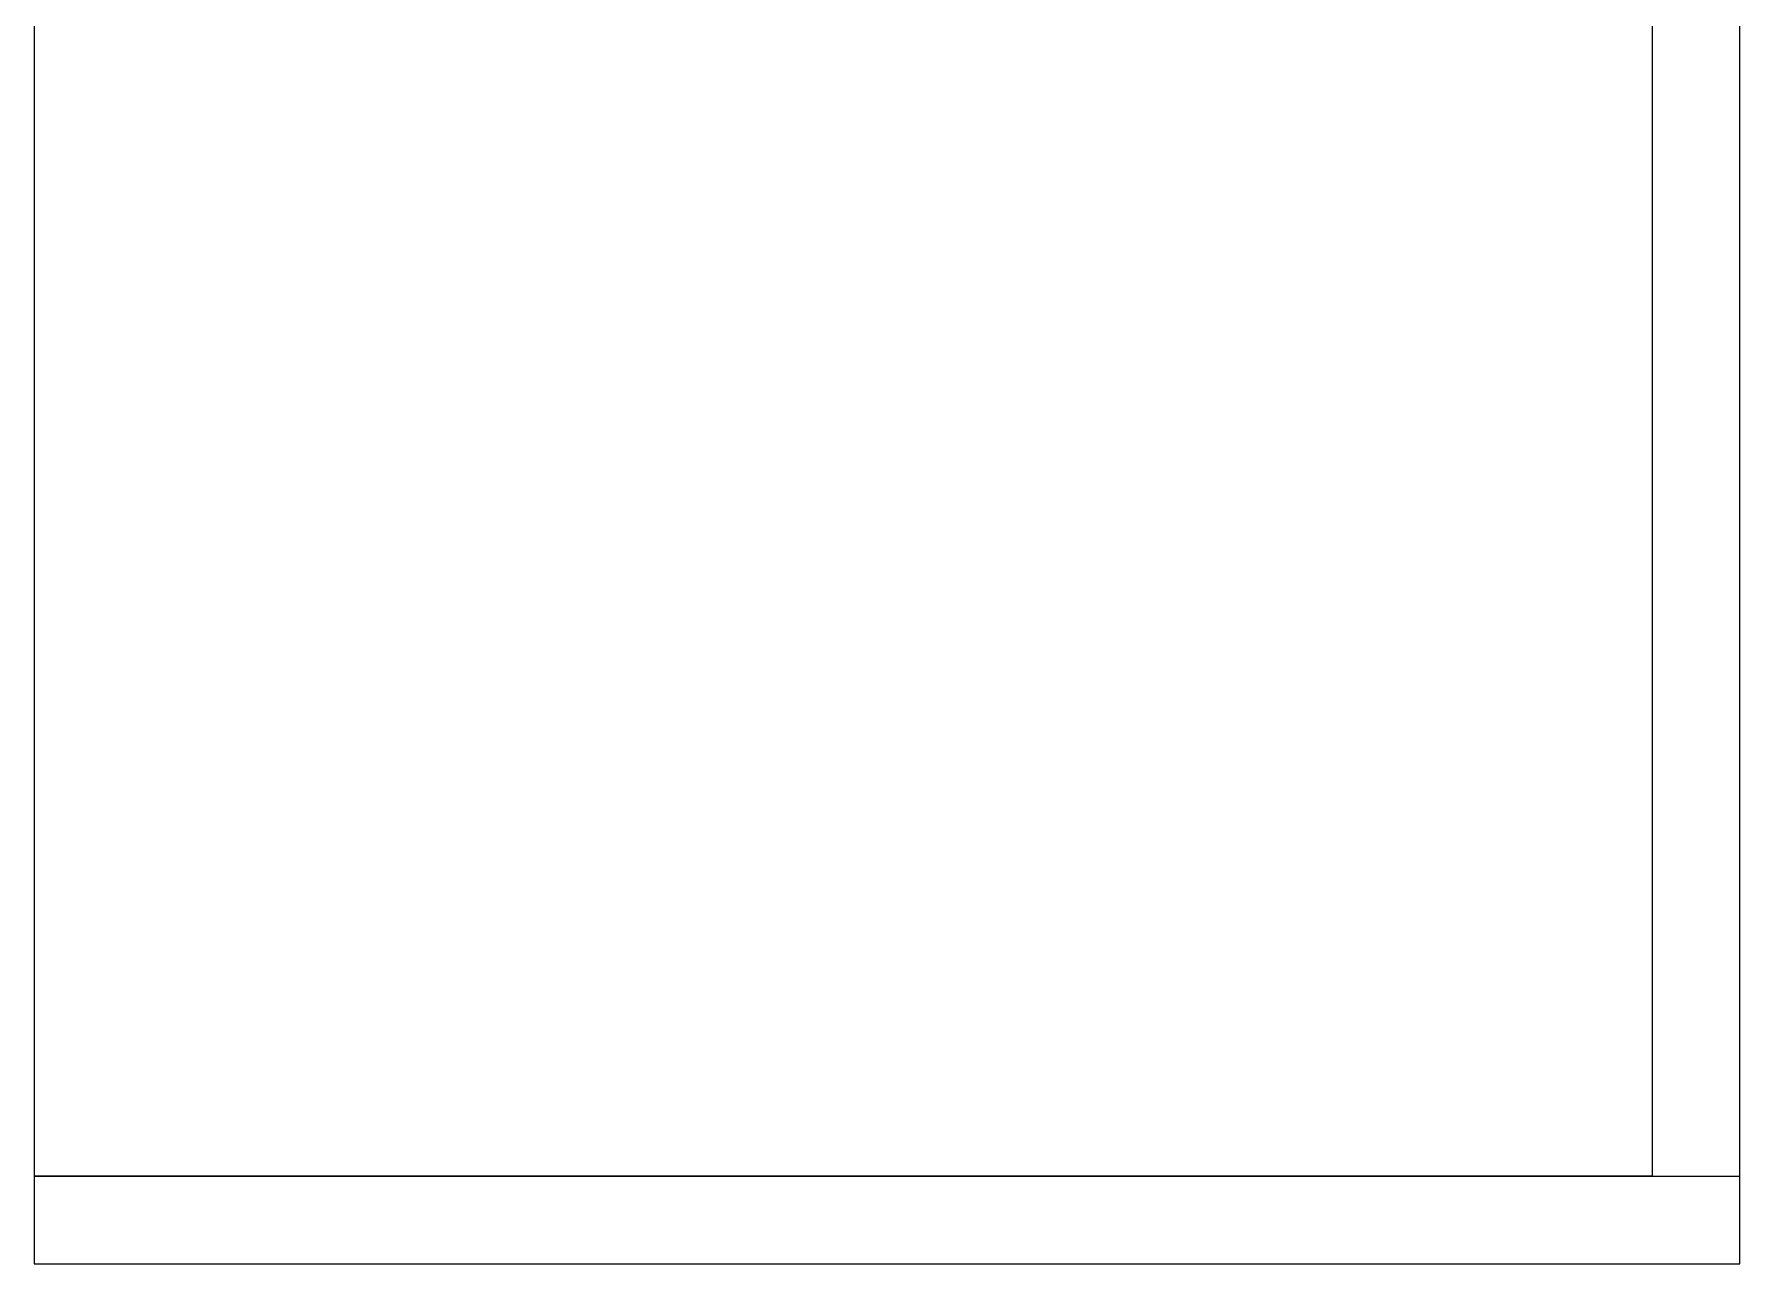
# Model space of a CAD drawing. Header units: millimetres. Extents: x -451 to 433, y -707 to 593.
# Drawn here: x -451 to 433, y -707 to -70 of the extents above; entities that cross this region are included whole.
import ezdxf

# ---------------------------------------------------------------- set-up
doc = ezdxf.new("R2010")
doc.units = ezdxf.units.MM

msp = doc.modelspace()

# ---------------------------------------------------------------- linework, layer by layer
msp.add_line((-450.71, -661.43), (-450.71, -706.88))
for points in [[(387.71, -706.88), (387.71, -706.88), (433.16, -706.88), (433.16, 593.41), (387.71, 593.41)], [(387.71, 547.96), (387.71, -661.43)], [(387.71, -661.43), (-450.71, -661.43)], [(-450.71, -706.88), (433.16, -706.88), (433.16, -661.43)]]:
    msp.add_lwpolyline(points)
msp.add_lwpolyline([(433.16, 547.96), (-450.71, 547.96), (-450.71, -661.43), (433.16, -661.43)], close=True)

doc.saveas('drawing.dxf')
